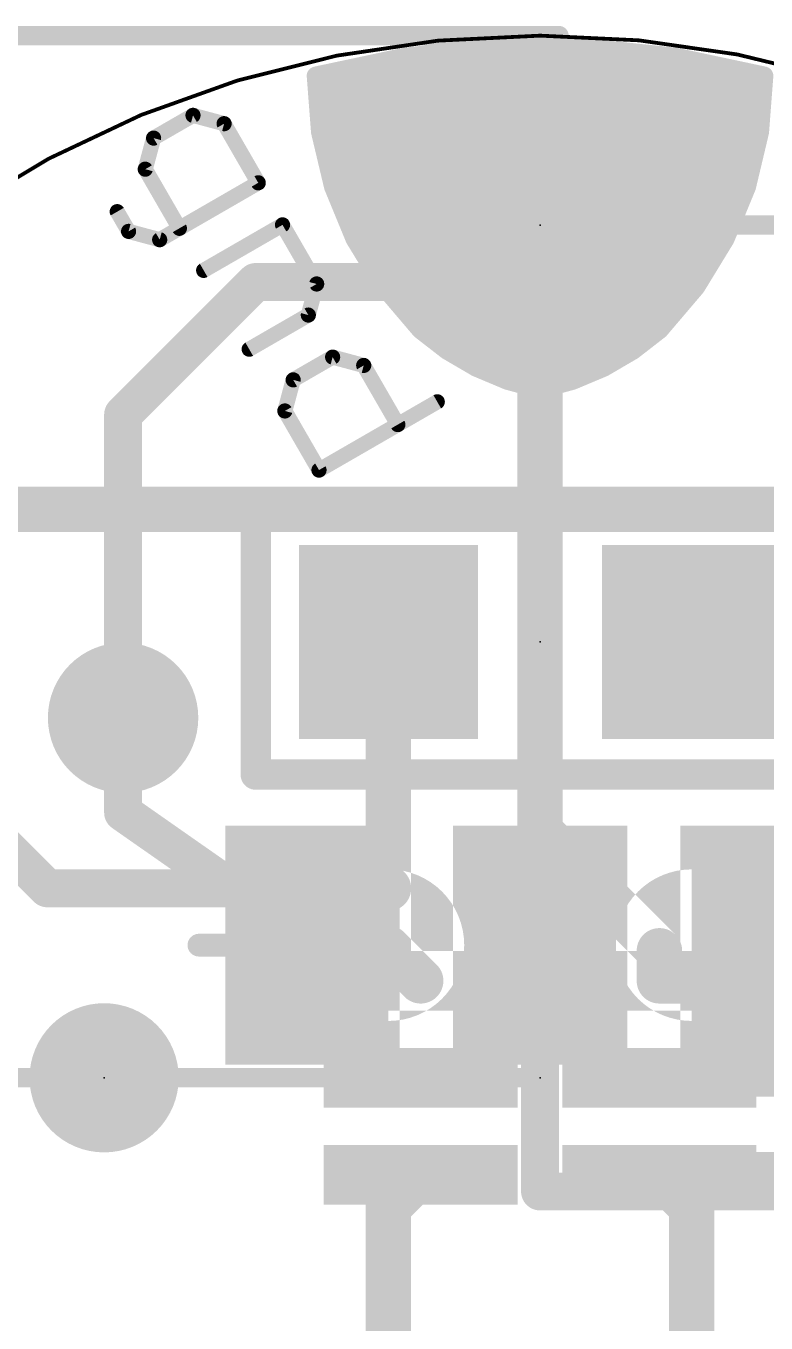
# Model space of a CAD drawing. Extents: x -14.2 to 11.8, y -7.1 to 7.1.
# Drawn here: x -3.45 to 1.51, y -1.64 to 7.05 of the extents above; entities that cross this region are included whole.
import ezdxf

# ---------------------------------------------------------------- set-up
doc = ezdxf.new("R2010")
doc.units = 0
for name, color, linetype in [('1', 12, 'CONTINUOUS'), ('16', 132, 'CONTINUOUS'), ('17', 110, 'CONTINUOUS'), ('18', 110, 'CONTINUOUS'), ('20', 53, 'CONTINUOUS'), ('21', 40, 'CONTINUOUS'), ('23', 53, 'CONTINUOUS'), ('47', 253, 'CONTINUOUS'), ('52', 253, 'CONTINUOUS')]:
    doc.layers.add(name, color=color, linetype=linetype)

# ---------------------------------------------------------------- blocks, each defined once
blk = doc.blocks.new('PIE')
at = {"const_width": 0.5}
blk.add_lwpolyline([(0, -0.25, 1), (0, 0.25, 1), (0, -0.25)], format="xyb", dxfattribs=at)
blk = doc.blocks.new('ROUNDP')
at = {"const_width": 0.5}
blk.add_lwpolyline([(0, -0.25, 1), (0, 0.25, 1), (0, -0.25)], format="xyb", dxfattribs=at)
blk = doc.blocks.new('RECT')
blk.add_solid([(-0.5, -0.5), (0.5, -0.5), (-0.5, 0.5), (0.5, 0.5)])
blk = doc.blocks.new('ROUNDV')
at = {"const_width": 0.5}
blk.add_lwpolyline([(0, -0.25, 1), (0, 0.25, 1), (0, -0.25)], format="xyb", dxfattribs=at)

msp = doc.modelspace()

# ---------------------------------------------------------------- linework, layer by layer
at = {"layer": '1'}
for points, const_width in [([(-0.3033, 6.9045), (-0.9066, 6.8411)], 0.127), ([(0.3033, 6.9045), (-0.3033, 6.9045)], 0.127), ([(0.9066, 6.8411), (0.3033, 6.9045)], 0.127), ([(-0.9066, 6.8411), (-1.5, 6.715)], 0.127), ([(-0.7461, 6.858), (0.7461, 6.858)], 0.127), ([(1.5, 6.715), (0.9066, 6.8411)], 0.127), ([(-1.4247, 6.731), (1.4247, 6.731)], 0.127), ([(-1.5, 6.715), (-1.4712, 6.3392)], 0.127), ([(1.4712, 6.3392), (1.5, 6.715)], 0.127), ([(-1.4915, 6.604), (1.4915, 6.604)], 0.127), ([(-1.4818, 6.477), (1.4818, 6.477)], 0.127), ([(-1.472, 6.35), (1.472, 6.35)], 0.127), ([(-1.4712, 6.3392), (-1.384, 5.9725)], 0.127), ([(1.384, 5.9725), (1.4712, 6.3392)], 0.127), ([(-1.4436, 6.223), (1.4436, 6.223)], 0.127), ([(-1.4134, 6.096), (1.4134, 6.096)], 0.127), ([(-1.384, 5.9725), (-1.2405, 5.6239)], 0.127), ([(-1.3826, 5.969), (1.3826, 5.969)], 0.127), ([(1.2405, 5.6239), (1.384, 5.9725)], 0.127), ([(-1.3303, 5.842), (1.3303, 5.842)], 0.127), ([(-0.381, 5.334), (0, 5.715)], 0.254), ([(0, 5.715), (0, 1.651)], 0.3048), ([(-1.278, 5.715), (1.278, 5.715)], 0.127), ([(-1.2405, 5.6239), (-1.0442, 5.3021)], 0.127), ([(-1.2186, 5.588), (1.2186, 5.588)], 0.127), ([(1.0442, 5.3021), (1.2405, 5.6239)], 0.127), ([(-1.1411, 5.461), (1.1411, 5.461)], 0.127), ([(-2.794, 4.445), (-1.905, 5.334)], 0.254), ([(-1.905, 5.334), (-0.381, 5.334)], 0.254), ([(-1.0636, 5.334), (1.0636, 5.334)], 0.127), ([(-1.0442, 5.3021), (-0.8, 5.015)], 0.127), ([(0.8, 5.015), (1.0442, 5.3021)], 0.127), ([(-0.9633, 5.207), (0.9633, 5.207)], 0.127), ([(-0.8553, 5.08), (0.8553, 5.08)], 0.127), ([(-0.8, 5.015), (-0.6214, 4.8764)], 0.127), ([(0.6214, 4.8764), (0.8, 5.015)], 0.127), ([(-0.7201, 4.953), (0.7201, 4.953)], 0.127), ([(-0.6214, 4.8764), (-0.4263, 4.7623)], 0.127), ([(-0.5352, 4.826), (0.5352, 4.826)], 0.127), ([(0.4263, 4.7623), (0.6214, 4.8764)], 0.127), ([(-0.4263, 4.7623), (-0.218, 4.6747)], 0.127), ([(0.218, 4.6747), (0.4263, 4.7623)], 0.127), ([(-0.2758, 4.699), (0.2758, 4.699)], 0.127), ([(-0.218, 4.6747), (0, 4.615)], 0.127), ([(0, 4.615), (0.218, 4.6747)], 0.127), ([(-2.794, 2.413), (-2.794, 4.445)], 0.254), ([(-4.953, 2.921), (-3.302, 1.27)], 0.254), ([(-1.016, 1.27), (-1.016, 2.921)], 0.3048), ([(1.016, 2.921), (1.397, 2.54)], 0.3048), ([(1.397, 2.54), (2.921, 2.54)], 0.3048), ([(0, 1.651), (0.8, 0.851)], 0.3048), ([(-3.302, 1.27), (-1.016, 1.27)], 0.254), ([(-1.016, 0.866), (-1.016, 1.27)], 0.3048), ([(-0.8, 0.65), (-1.016, 0.866)], 0.3048), ([(0.8, 0.851), (0.8, 0.65)], 0.3048), ([(2.721, 0.65), (0.8, 0.65)], 0.3048), ([(4.191, 0), (0.8, 0)], 0.254), ([(-1.016, -0.866), (-0.8, -0.65)], 0.3048), ([(1.016, -0.866), (0.8, -0.65)], 0.3048), ([(2.564, -0.65), (0.8, -0.65)], 0.3048), ([(-1.016, -2.921), (-1.016, -0.866)], 0.3048), ([(1.016, -2.921), (1.016, -0.866)], 0.3048)]:
    msp.add_lwpolyline(points, dxfattribs=dict(at, const_width=const_width))
for points, const_width in [([(-0.3033, 6.9363, 1), (-0.3033, 6.8728)], 0.0635), ([(-0.3, 6.873, 1), (-0.3066, 6.9361)], 0.0635), ([(0.3066, 6.9361, 1), (0.3, 6.873)], 0.0635), ([(0.3033, 6.8728, 1), (0.3033, 6.9363)], 0.0635), ([(-0.9099, 6.8727, 1), (-0.9033, 6.8095)], 0.0635), ([(-0.9, 6.8101, 1), (-0.9132, 6.8722)], 0.0635), ([(-0.7461, 6.8898, 1), (-0.7461, 6.8263)], 0.0635), ([(0.7461, 6.8263, 1), (0.7461, 6.8898)], 0.0635), ([(0.9132, 6.8722, 1), (0.9, 6.8101)], 0.0635), ([(0.9033, 6.8095, 1), (0.9099, 6.8727)], 0.0635), ([(-1.4247, 6.7628, 1), (-1.4247, 6.6993)], 0.0635), ([(1.4247, 6.6993, 1), (1.4247, 6.7628)], 0.0635), ([(-1.4683, 6.7174, 1), (-1.5317, 6.7126)], 0.0635), ([(-1.5066, 6.7461, 1), (-1.4934, 6.6839)], 0.0635), ([(1.5317, 6.7126, 1), (1.4683, 6.7174)], 0.0635), ([(1.4934, 6.6839, 1), (1.5066, 6.7461)], 0.0635), ([(-1.4915, 6.6357, 1), (-1.4915, 6.5723)], 0.0635), ([(1.4915, 6.5723, 1), (1.4915, 6.6357)], 0.0635), ([(-1.4818, 6.5088, 1), (-1.4818, 6.4453)], 0.0635), ([(1.4818, 6.4453, 1), (1.4818, 6.5088)], 0.0635), ([(-1.472, 6.3818, 1), (-1.472, 6.3183)], 0.0635), ([(-1.4403, 6.3465, 1), (-1.5021, 6.3318)], 0.0635), ([(-1.5029, 6.3367, 1), (-1.4396, 6.3416)], 0.0635), ([(1.4396, 6.3416, 1), (1.5029, 6.3367)], 0.0635), ([(1.5021, 6.3318, 1), (1.4403, 6.3465)], 0.0635), ([(1.472, 6.3183, 1), (1.472, 6.3818)], 0.0635), ([(-1.4436, 6.2547, 1), (-1.4436, 6.1913)], 0.0635), ([(1.4436, 6.1913, 1), (1.4436, 6.2547)], 0.0635), ([(-1.4134, 6.1277, 1), (-1.4134, 6.0643)], 0.0635), ([(1.4134, 6.0643, 1), (1.4134, 6.1277)], 0.0635), ([(-1.3546, 5.9846, 1), (-1.4133, 5.9604)], 0.0635), ([(-1.4149, 5.9651, 1), (-1.3531, 5.9798)], 0.0635), ([(-1.3826, 6.0008, 1), (-1.3826, 5.9373)], 0.0635), ([(1.3531, 5.9798, 1), (1.4149, 5.9651)], 0.0635), ([(1.4133, 5.9604, 1), (1.3546, 5.9846)], 0.0635), ([(1.3826, 5.9373, 1), (1.3826, 6.0008)], 0.0635), ([(-1.3303, 5.8738, 1), (-1.3303, 5.8103)], 0.0635), ([(0.0762, 5.715, 1), (-0.0762, 5.715)], 0.1524), ([(0.0449, 5.6701, 1), (-0.0449, 5.7599)], 0.127), ([(1.3303, 5.8103, 1), (1.3303, 5.8738)], 0.0635), ([(-1.278, 5.7467, 1), (-1.278, 5.6833)], 0.0635), ([(1.278, 5.6833, 1), (1.278, 5.7467)], 0.0635), ([(-1.2134, 5.6405, 1), (-1.2676, 5.6074)], 0.0635), ([(-1.2698, 5.6118, 1), (-1.2111, 5.636)], 0.0635), ([(-1.2186, 5.6197, 1), (-1.2186, 5.5563)], 0.0635), ([(1.2111, 5.636, 1), (1.2698, 5.6118)], 0.0635), ([(1.2676, 5.6074, 1), (1.2134, 5.6405)], 0.0635), ([(1.2186, 5.5563, 1), (1.2186, 5.6197)], 0.0635), ([(-1.1411, 5.4928, 1), (-1.1411, 5.4293)], 0.0635), ([(1.1411, 5.4293, 1), (1.1411, 5.4928)], 0.0635), ([(-1.905, 5.3975, 1), (-1.905, 5.2705)], 0.127), ([(-1.8601, 5.2891, 1), (-1.9499, 5.3789)], 0.127), ([(-1.0636, 5.3658, 1), (-1.0636, 5.3023)], 0.0635), ([(-0.4259, 5.3789, 1), (-0.3361, 5.2891)], 0.127), ([(-0.381, 5.2705, 1), (-0.381, 5.3975)], 0.127), ([(1.0636, 5.3023, 1), (1.0636, 5.3658)], 0.0635), ([(-1.02, 5.3227, 1), (-1.0684, 5.2816)], 0.0635), ([(-1.0713, 5.2856, 1), (-1.0171, 5.3187)], 0.0635), ([(1.0171, 5.3187, 1), (1.0713, 5.2856)], 0.0635), ([(1.0684, 5.2816, 1), (1.02, 5.3227)], 0.0635), ([(-0.9633, 5.2387, 1), (-0.9633, 5.1753)], 0.0635), ([(0.9633, 5.1753, 1), (0.9633, 5.2387)], 0.0635), ([(-0.8553, 5.1117, 1), (-0.8553, 5.0483)], 0.0635), ([(0.8553, 5.0483, 1), (0.8553, 5.1117)], 0.0635), ([(-0.7805, 5.0401, 1), (-0.8195, 4.9899)], 0.0635), ([(-0.8242, 4.9944, 1), (-0.7758, 5.0356)], 0.0635), ([(0.7758, 5.0356, 1), (0.8242, 4.9944)], 0.0635), ([(0.8195, 4.9899, 1), (0.7805, 5.0401)], 0.0635), ([(-0.7201, 4.9848, 1), (-0.7201, 4.9213)], 0.0635), ([(0.7201, 4.9213, 1), (0.7201, 4.9848)], 0.0635), ([(-0.6054, 4.9038, 1), (-0.6375, 4.849)], 0.0635), ([(-0.6409, 4.8513, 1), (-0.602, 4.9015)], 0.0635), ([(-0.5352, 4.8578, 1), (-0.5352, 4.7943)], 0.0635), ([(0.5352, 4.7943, 1), (0.5352, 4.8578)], 0.0635), ([(0.602, 4.9015, 1), (0.6409, 4.8513)], 0.0635), ([(0.6375, 4.849, 1), (0.6054, 4.9038)], 0.0635), ([(-0.414, 4.7916, 1), (-0.4386, 4.7331)], 0.0635), ([(-0.4424, 4.7349, 1), (-0.4103, 4.7897)], 0.0635), ([(0.4103, 4.7897, 1), (0.4424, 4.7349)], 0.0635), ([(0.4386, 4.7331, 1), (0.414, 4.7916)], 0.0635), ([(-0.2758, 4.7307, 1), (-0.2758, 4.6673)], 0.0635), ([(-0.2096, 4.7053, 1), (-0.2264, 4.6441)], 0.0635), ([(-0.2303, 4.6454, 1), (-0.2057, 4.704)], 0.0635), ([(0.2057, 4.704, 1), (0.2303, 4.6454)], 0.0635), ([(0.2264, 4.6441, 1), (0.2096, 4.7053)], 0.0635), ([(0.2758, 4.6673, 1), (0.2758, 4.7307)], 0.0635), ([(-0.0084, 4.6456, 1), (0.0084, 4.5844)], 0.0635), ([(-0.0084, 4.5844, 1), (0.0084, 4.6456)], 0.0635), ([(-2.7305, 4.445, 1), (-2.8575, 4.445)], 0.127), ([(-2.8389, 4.4899, 1), (-2.7491, 4.4001)], 0.127), ([(-0.9398, 2.921, 1), (-1.0922, 2.921)], 0.1524), ([(1.0699, 2.9749, 1), (0.9621, 2.8671)], 0.1524), ([(1.397, 2.6162, 1), (1.397, 2.4638)], 0.1524), ([(1.3431, 2.4861, 1), (1.4509, 2.5939)], 0.1524), ([(-2.8575, 2.413, 1), (-2.7305, 2.413)], 0.127), ([(0.0539, 1.7049, 1), (-0.0539, 1.5971)], 0.1524), ([(-0.0762, 1.651, 1), (0.0762, 1.651)], 0.1524), ([(-3.302, 1.3335, 1), (-3.302, 1.2065)], 0.127), ([(-0.9398, 1.27, 1), (-1.0922, 1.27)], 0.1524), ([(-1.016, 1.2065, 1), (-1.016, 1.3335)], 0.127), ([(-3.3469, 1.2251, 1), (-3.2571, 1.3149)], 0.127), ([(-1.0922, 1.27, 1), (-0.9398, 1.27)], 0.1524), ([(-0.9621, 0.9199, 1), (-1.0699, 0.8121)], 0.1524), ([(0.8762, 0.851, 1), (0.7238, 0.851)], 0.1524), ([(0.7461, 0.7971, 1), (0.8539, 0.9049)], 0.1524), ([(-1.0922, 0.866, 1), (-0.9398, 0.866)], 0.1524), ([(0.8, 0.7262, 1), (0.8, 0.5738)], 0.1524), ([(-0.8539, 0.5961, 1), (-0.7461, 0.7039)], 0.1524), ([(0.7238, 0.65, 1), (0.8762, 0.65)], 0.1524), ([(0.8, 0.0635, 1), (0.8, -0.0635)], 0.127), ([(-0.7461, -0.7039, 1), (-0.8539, -0.5961)], 0.1524), ([(0.8539, -0.5961, 1), (0.7461, -0.7039)], 0.1524), ([(0.8, -0.5738, 1), (0.8, -0.7262)], 0.1524), ([(-0.9398, -0.866, 1), (-1.0922, -0.866)], 0.1524), ([(-1.0699, -0.8121, 1), (-0.9621, -0.9199)], 0.1524), ([(1.0922, -0.866, 1), (0.9398, -0.866)], 0.1524), ([(0.9621, -0.9199, 1), (1.0699, -0.8121)], 0.1524)]:
    msp.add_lwpolyline(points, format="xyb", dxfattribs=dict(at, const_width=const_width))
at = {"layer": '16'}
for points, const_width in [([(-0.3033, 6.9045), (-0.9066, 6.8411)], 0.127), ([(0.3033, 6.9045), (-0.3033, 6.9045)], 0.127), ([(0.9066, 6.8411), (0.3033, 6.9045)], 0.127), ([(-0.9066, 6.8411), (-1.5, 6.715)], 0.127), ([(-0.7461, 6.858), (0.7461, 6.858)], 0.127), ([(1.5, 6.715), (0.9066, 6.8411)], 0.127), ([(-1.4247, 6.731), (1.4247, 6.731)], 0.127), ([(-1.5, 6.715), (-1.4712, 6.3392)], 0.127), ([(1.4712, 6.3392), (1.5, 6.715)], 0.127), ([(-1.4915, 6.604), (1.4915, 6.604)], 0.127), ([(-1.4818, 6.477), (1.4818, 6.477)], 0.127), ([(-1.472, 6.35), (1.472, 6.35)], 0.127), ([(-1.4712, 6.3392), (-1.384, 5.9725)], 0.127), ([(1.384, 5.9725), (1.4712, 6.3392)], 0.127), ([(-1.4436, 6.223), (1.4436, 6.223)], 0.127), ([(-1.4134, 6.096), (1.4134, 6.096)], 0.127), ([(-1.384, 5.9725), (-1.2405, 5.6239)], 0.127), ([(-1.3826, 5.969), (1.3826, 5.969)], 0.127), ([(1.2405, 5.6239), (1.384, 5.9725)], 0.127), ([(-1.3303, 5.842), (1.3303, 5.842)], 0.127), ([(-1.278, 5.715), (1.278, 5.715)], 0.127), ([(-1.2405, 5.6239), (-1.0442, 5.3021)], 0.127), ([(-1.2186, 5.588), (1.2186, 5.588)], 0.127), ([(1.0442, 5.3021), (1.2405, 5.6239)], 0.127), ([(-1.1411, 5.461), (1.1411, 5.461)], 0.127), ([(-1.0636, 5.334), (1.0636, 5.334)], 0.127), ([(-1.0442, 5.3021), (-0.8, 5.015)], 0.127), ([(0.8, 5.015), (1.0442, 5.3021)], 0.127), ([(-0.9633, 5.207), (0.9633, 5.207)], 0.127), ([(-0.8553, 5.08), (0.8553, 5.08)], 0.127), ([(-0.8, 5.015), (-0.6214, 4.8764)], 0.127), ([(0.6214, 4.8764), (0.8, 5.015)], 0.127), ([(-0.7201, 4.953), (0.7201, 4.953)], 0.127), ([(-0.6214, 4.8764), (-0.4263, 4.7623)], 0.127), ([(-0.5352, 4.826), (0.5352, 4.826)], 0.127), ([(0.4263, 4.7623), (0.6214, 4.8764)], 0.127), ([(-0.4263, 4.7623), (-0.218, 4.6747)], 0.127), ([(0.218, 4.6747), (0.4263, 4.7623)], 0.127), ([(-0.2758, 4.699), (0.2758, 4.699)], 0.127), ([(-0.218, 4.6747), (0, 4.615)], 0.127), ([(0, 4.615), (0.218, 4.6747)], 0.127), ([(4.064, 3.81), (-4.064, 3.81)], 0.3048), ([(-2.794, 1.778), (-2.794, 2.413)], 0.254), ([(1.524, 0.889), (2.921, 2.286)], 0.254), ([(-1.524, 0.889), (-2.794, 1.778)], 0.254), ([(0, 0.889), (0, -0.762)], 0.254), ([(0, -0.762), (3.429, -0.762)], 0.254)]:
    msp.add_lwpolyline(points, dxfattribs=dict(at, const_width=const_width))
for points, const_width in [([(-0.3033, 6.9363, 1), (-0.3033, 6.8728)], 0.0635), ([(-0.3, 6.873, 1), (-0.3066, 6.9361)], 0.0635), ([(0.3066, 6.9361, 1), (0.3, 6.873)], 0.0635), ([(0.3033, 6.8728, 1), (0.3033, 6.9363)], 0.0635), ([(-0.9099, 6.8727, 1), (-0.9033, 6.8095)], 0.0635), ([(-0.9, 6.8101, 1), (-0.9132, 6.8722)], 0.0635), ([(-0.7461, 6.8898, 1), (-0.7461, 6.8263)], 0.0635), ([(0.7461, 6.8263, 1), (0.7461, 6.8898)], 0.0635), ([(0.9132, 6.8722, 1), (0.9, 6.8101)], 0.0635), ([(0.9033, 6.8095, 1), (0.9099, 6.8727)], 0.0635), ([(-1.4247, 6.7628, 1), (-1.4247, 6.6993)], 0.0635), ([(1.4247, 6.6993, 1), (1.4247, 6.7628)], 0.0635), ([(-1.4683, 6.7174, 1), (-1.5317, 6.7126)], 0.0635), ([(-1.5066, 6.7461, 1), (-1.4934, 6.6839)], 0.0635), ([(1.5317, 6.7126, 1), (1.4683, 6.7174)], 0.0635), ([(1.4934, 6.6839, 1), (1.5066, 6.7461)], 0.0635), ([(-1.4915, 6.6357, 1), (-1.4915, 6.5723)], 0.0635), ([(1.4915, 6.5723, 1), (1.4915, 6.6357)], 0.0635), ([(-1.4818, 6.5088, 1), (-1.4818, 6.4453)], 0.0635), ([(1.4818, 6.4453, 1), (1.4818, 6.5088)], 0.0635), ([(-1.472, 6.3818, 1), (-1.472, 6.3183)], 0.0635), ([(-1.4403, 6.3465, 1), (-1.5021, 6.3318)], 0.0635), ([(-1.5029, 6.3367, 1), (-1.4396, 6.3416)], 0.0635), ([(1.4396, 6.3416, 1), (1.5029, 6.3367)], 0.0635), ([(1.5021, 6.3318, 1), (1.4403, 6.3465)], 0.0635), ([(1.472, 6.3183, 1), (1.472, 6.3818)], 0.0635), ([(-1.4436, 6.2547, 1), (-1.4436, 6.1913)], 0.0635), ([(1.4436, 6.1913, 1), (1.4436, 6.2547)], 0.0635), ([(-1.4134, 6.1277, 1), (-1.4134, 6.0643)], 0.0635), ([(1.4134, 6.0643, 1), (1.4134, 6.1277)], 0.0635), ([(-1.3546, 5.9846, 1), (-1.4133, 5.9604)], 0.0635), ([(-1.4149, 5.9651, 1), (-1.3531, 5.9798)], 0.0635), ([(-1.3826, 6.0008, 1), (-1.3826, 5.9373)], 0.0635), ([(1.3531, 5.9798, 1), (1.4149, 5.9651)], 0.0635), ([(1.4133, 5.9604, 1), (1.3546, 5.9846)], 0.0635), ([(1.3826, 5.9373, 1), (1.3826, 6.0008)], 0.0635), ([(-1.3303, 5.8738, 1), (-1.3303, 5.8103)], 0.0635), ([(1.3303, 5.8103, 1), (1.3303, 5.8738)], 0.0635), ([(-1.278, 5.7467, 1), (-1.278, 5.6833)], 0.0635), ([(1.278, 5.6833, 1), (1.278, 5.7467)], 0.0635), ([(-1.2134, 5.6405, 1), (-1.2676, 5.6074)], 0.0635), ([(-1.2698, 5.6118, 1), (-1.2111, 5.636)], 0.0635), ([(-1.2186, 5.6197, 1), (-1.2186, 5.5563)], 0.0635), ([(1.2111, 5.636, 1), (1.2698, 5.6118)], 0.0635), ([(1.2676, 5.6074, 1), (1.2134, 5.6405)], 0.0635), ([(1.2186, 5.5563, 1), (1.2186, 5.6197)], 0.0635), ([(-1.1411, 5.4928, 1), (-1.1411, 5.4293)], 0.0635), ([(1.1411, 5.4293, 1), (1.1411, 5.4928)], 0.0635), ([(-1.0636, 5.3658, 1), (-1.0636, 5.3023)], 0.0635), ([(1.0636, 5.3023, 1), (1.0636, 5.3658)], 0.0635), ([(-1.02, 5.3227, 1), (-1.0684, 5.2816)], 0.0635), ([(-1.0713, 5.2856, 1), (-1.0171, 5.3187)], 0.0635), ([(1.0171, 5.3187, 1), (1.0713, 5.2856)], 0.0635), ([(1.0684, 5.2816, 1), (1.02, 5.3227)], 0.0635), ([(-0.9633, 5.2387, 1), (-0.9633, 5.1753)], 0.0635), ([(0.9633, 5.1753, 1), (0.9633, 5.2387)], 0.0635), ([(-0.8553, 5.1117, 1), (-0.8553, 5.0483)], 0.0635), ([(0.8553, 5.0483, 1), (0.8553, 5.1117)], 0.0635), ([(-0.7805, 5.0401, 1), (-0.8195, 4.9899)], 0.0635), ([(-0.8242, 4.9944, 1), (-0.7758, 5.0356)], 0.0635), ([(0.7758, 5.0356, 1), (0.8242, 4.9944)], 0.0635), ([(0.8195, 4.9899, 1), (0.7805, 5.0401)], 0.0635), ([(-0.7201, 4.9848, 1), (-0.7201, 4.9213)], 0.0635), ([(0.7201, 4.9213, 1), (0.7201, 4.9848)], 0.0635), ([(-0.6054, 4.9038, 1), (-0.6375, 4.849)], 0.0635), ([(-0.6409, 4.8513, 1), (-0.602, 4.9015)], 0.0635), ([(-0.5352, 4.8578, 1), (-0.5352, 4.7943)], 0.0635), ([(0.5352, 4.7943, 1), (0.5352, 4.8578)], 0.0635), ([(0.602, 4.9015, 1), (0.6409, 4.8513)], 0.0635), ([(0.6375, 4.849, 1), (0.6054, 4.9038)], 0.0635), ([(-0.414, 4.7916, 1), (-0.4386, 4.7331)], 0.0635), ([(-0.4424, 4.7349, 1), (-0.4103, 4.7897)], 0.0635), ([(0.4103, 4.7897, 1), (0.4424, 4.7349)], 0.0635), ([(0.4386, 4.7331, 1), (0.414, 4.7916)], 0.0635), ([(-0.2758, 4.7307, 1), (-0.2758, 4.6673)], 0.0635), ([(-0.2096, 4.7053, 1), (-0.2264, 4.6441)], 0.0635), ([(-0.2303, 4.6454, 1), (-0.2057, 4.704)], 0.0635), ([(0.2057, 4.704, 1), (0.2303, 4.6454)], 0.0635), ([(0.2264, 4.6441, 1), (0.2096, 4.7053)], 0.0635), ([(0.2758, 4.6673, 1), (0.2758, 4.7307)], 0.0635), ([(-0.0084, 4.6456, 1), (0.0084, 4.5844)], 0.0635), ([(-0.0084, 4.5844, 1), (0.0084, 4.6456)], 0.0635), ([(-2.7305, 2.413, 1), (-2.8575, 2.413)], 0.127), ([(-2.7576, 1.83, 1), (-2.8304, 1.726)], 0.127), ([(-2.8575, 1.778, 1), (-2.7305, 1.778)], 0.127), ([(-1.5604, 0.837, 1), (-1.4876, 0.941)], 0.127), ([(0.0635, 0.889, 1), (-0.0635, 0.889)], 0.127), ([(1.4791, 0.9339, 1), (1.5689, 0.8441)], 0.127), ([(0, -0.6985, 1), (0, -0.8255)], 0.127), ([(-0.0635, -0.762, 1), (0.0635, -0.762)], 0.127)]:
    msp.add_lwpolyline(points, format="xyb", dxfattribs=dict(at, const_width=const_width))
at = {"layer": '20', "const_width": 0.0254}
msp.add_lwpolyline([(0, -6.985, 1), (0, 6.985, 1), (0, -6.985)], format="xyb", dxfattribs=at)
at = {"layer": '21'}
for points, const_width in [([(-2.3255, 6.4507), (-2.5897, 6.2982)], 0.1016), ([(-2.1171, 6.3949), (-2.3255, 6.4507)], 0.1016), ([(-1.8883, 5.9986), (-2.1171, 6.3949)], 0.1016), ([(-2.5897, 6.2982), (-2.6455, 6.0899)], 0.1016), ([(-2.6455, 6.0899), (-2.4167, 5.6936)], 0.1016), ([(-2.5488, 5.6173), (-1.8883, 5.9986)], 0.1016), ([(-2.8334, 5.8052), (-2.7572, 5.6731)], 0.1016), ([(-2.254, 5.4118), (-1.7256, 5.7168)], 0.1016), ([(-1.7256, 5.7168), (-1.4968, 5.3205)], 0.1016), ([(-2.7572, 5.6731), (-2.5488, 5.6173)], 0.1016), ([(-1.4968, 5.3205), (-1.5527, 5.1122)], 0.1016), ([(-1.5527, 5.1122), (-1.9489, 4.8834)], 0.1016), ([(-1.6542, 4.6778), (-1.39, 4.8304)], 0.1016), ([(-1.39, 4.8304), (-1.1816, 4.7745)], 0.1016), ([(-1.1816, 4.7745), (-0.9528, 4.3783)], 0.1016), ([(-1.71, 4.4695), (-1.6542, 4.6778)], 0.1016), ([(-0.6886, 4.5308), (-1.4812, 4.0732)], 0.1016), ([(-1.4812, 4.0732), (-1.71, 4.4695)], 0.1016), ([(-1.905, 3.81), (1.905, 3.81)], 0.2032), ([(-1.905, 2.032), (-1.905, 3.81)], 0.2032), ([(1.905, 2.032), (-1.905, 2.032)], 0.2032)]:
    msp.add_lwpolyline(points, dxfattribs=dict(at, const_width=const_width))
for points, const_width in [([(-2.3189, 6.4753, 1), (-2.332, 6.4262)], 0.0508), ([(-2.3128, 6.4287, 1), (-2.3382, 6.4727)], 0.0508), ([(-2.0951, 6.4076, 1), (-2.1391, 6.3822)], 0.0508), ([(-2.1237, 6.3704, 1), (-2.1105, 6.4195)], 0.0508), ([(-2.5651, 6.2916, 1), (-2.6142, 6.3048)], 0.0508), ([(-2.6024, 6.3202, 1), (-2.577, 6.2762)], 0.0508), ([(-2.6235, 6.1026, 1), (-2.6675, 6.0772)], 0.0508), ([(-2.67, 6.0964, 1), (-2.621, 6.0833)], 0.0508), ([(-1.9103, 5.9859, 1), (-1.8663, 6.0113)], 0.0508), ([(-1.8756, 5.9766, 1), (-1.901, 6.0206)], 0.0508), ([(-2.8114, 5.8179, 1), (-2.8554, 5.7925)], 0.0508), ([(-1.7036, 5.7295, 1), (-1.7476, 5.7041)], 0.0508), ([(-1.7129, 5.6948, 1), (-1.7383, 5.7388)], 0.0508), ([(-2.7506, 5.6977, 1), (-2.7637, 5.6486)], 0.0508), ([(-2.7792, 5.6604, 1), (-2.7352, 5.6858)], 0.0508), ([(-2.5615, 5.6393, 1), (-2.5361, 5.5953)], 0.0508), ([(-2.5554, 5.5928, 1), (-2.5422, 5.6418)], 0.0508), ([(-2.4387, 5.6809, 1), (-2.3947, 5.7063)], 0.0508), ([(-2.2667, 5.4338, 1), (-2.2413, 5.3898)], 0.0508), ([(-1.4723, 5.314, 1), (-1.5214, 5.3271)], 0.0508), ([(-1.5188, 5.3078, 1), (-1.4748, 5.3332)], 0.0508), ([(-1.5772, 5.1188, 1), (-1.5281, 5.1056)], 0.0508), ([(-1.54, 5.0902, 1), (-1.5654, 5.1342)], 0.0508), ([(-1.9616, 4.9054, 1), (-1.9362, 4.8614)], 0.0508), ([(-1.3834, 4.8549, 1), (-1.3965, 4.8058)], 0.0508), ([(-1.3773, 4.8084, 1), (-1.4027, 4.8524)], 0.0508), ([(-1.1596, 4.7872, 1), (-1.2036, 4.7618)], 0.0508), ([(-1.1882, 4.75, 1), (-1.175, 4.7991)], 0.0508), ([(-1.6668, 4.6998, 1), (-1.6415, 4.6558)], 0.0508), ([(-1.6296, 4.6713, 1), (-1.6787, 4.6844)], 0.0508), ([(-0.6759, 4.5088, 1), (-0.7013, 4.5528)], 0.0508), ([(-1.688, 4.4822, 1), (-1.732, 4.4568)], 0.0508), ([(-1.7345, 4.4761, 1), (-1.6854, 4.4629)], 0.0508), ([(-0.9748, 4.3656, 1), (-0.9308, 4.391)], 0.0508), ([(-1.4939, 4.0952, 1), (-1.4685, 4.0512)], 0.0508), ([(-1.5032, 4.0605, 1), (-1.4592, 4.0859)], 0.0508), ([(-1.905, 3.8608, 1), (-1.905, 3.7592)], 0.1016), ([(-1.8542, 3.81, 1), (-1.9558, 3.81)], 0.1016), ([(-1.905, 2.0828, 1), (-1.905, 1.9812)], 0.1016), ([(-1.9558, 2.032, 1), (-1.8542, 2.032)], 0.1016)]:
    msp.add_lwpolyline(points, format="xyb", dxfattribs=dict(at, const_width=const_width))
at = {"layer": '23'}
for p in [(0, 5.715), (0, 2.921), (-2.921, 0), (0, 0)]:
    msp.add_point(p, dxfattribs=at)
at = {"layer": '47', "const_width": 0.13}
for points in [[(0.127, 6.985), (-13.761, 6.985)], [(0, 5.715), (11.729, 5.715)], [(0, 0), (-9.824, 0)]]:
    msp.add_lwpolyline(points, dxfattribs=at)
at = {"layer": '47', "const_width": 0.065}
for points in [[(0.127, 6.9525, 1), (0.127, 7.0175)], [(0, 5.7475, 1), (0, 5.6825)], [(0, -0.0325, 1), (0, 0.0325)]]:
    msp.add_lwpolyline(points, format="xyb", dxfattribs=at)
at = {"layer": '52', "const_width": 0.1524}
for points in [[(0, 1.905), (0, 1.651)], [(-1.778, 0.889), (-2.286, 0.889)], [(0, 0.127), (0, -0.127)]]:
    msp.add_lwpolyline(points, dxfattribs=at)
at = {"layer": '52'}
for points, const_width in [([(0.0381, 1.905, 1), (-0.0381, 1.905)], 0.0762), ([(-0.0381, 1.651, 1), (0.0381, 1.651)], 0.0762), ([(-1.016, 1.016, 1), (-1.016, 0.762)], 1.27), ([(1.016, 0.762, 1), (1.016, 1.016)], 1.27), ([(-2.286, 0.9271, 1), (-2.286, 0.8509)], 0.0762), ([(-1.778, 0.8509, 1), (-1.778, 0.9271)], 0.0762), ([(0.0381, 0.127, 1), (-0.0381, 0.127)], 0.0762), ([(-0.0381, -0.127, 1), (0.0381, -0.127)], 0.0762)]:
    msp.add_lwpolyline(points, format="xyb", dxfattribs=dict(at, const_width=const_width))

# ---------------------------------------------------------------- block references
at = {"layer": '1', "xscale": 1.2, "yscale": 1.3}
for p in [(-1.016, 2.921), (1.016, 2.921)]:
    msp.add_blockref('RECT', p, dxfattribs=at)
at = {"layer": '1', "xscale": 1.3, "yscale": 0.4, "rotation": 180}
for p in [(-0.8, 0.65), (0.8, 0.65), (-0.8, 0), (0.8, 0), (-0.8, -0.65), (0.8, -0.65)]:
    msp.add_blockref('RECT', p, dxfattribs=at)
at = {"layer": '1'}
msp.add_blockref('PIE', (-2.921, 0), dxfattribs=at)
at = {"layer": '16', "xscale": 1.1684, "yscale": 1.6002}
for p in [(-1.524, 0.889), (0, 0.889), (1.524, 0.889)]:
    msp.add_blockref('RECT', p, dxfattribs=at)
at = {"layer": '17', "xscale": 2.1844, "yscale": 2.1844}
msp.add_blockref('ROUNDP', (0, 5.715), dxfattribs=at)
msp.add_blockref('ROUNDP', (0, 5.715), dxfattribs=at)
at = {"layer": '18', "xscale": 1.008, "yscale": 1.008}
msp.add_blockref('ROUNDV', (-2.794, 2.413), dxfattribs=at)
msp.add_blockref('ROUNDV', (-2.794, 2.413), dxfattribs=at)
at = {"layer": '52', "xscale": 1.016, "yscale": 1.524}
msp.add_blockref('RECT', (0, 0.889), dxfattribs=at)

doc.saveas('drawing.dxf')
